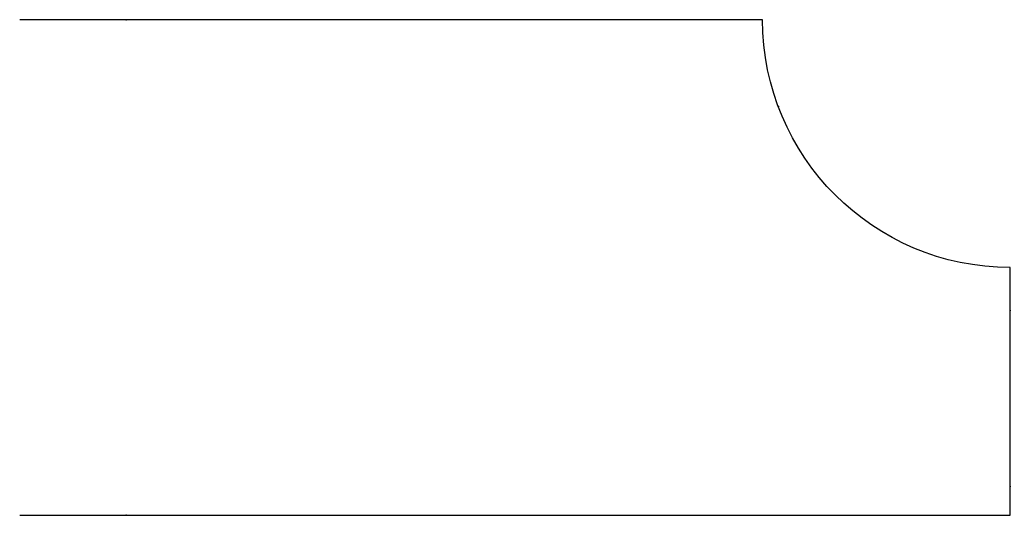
# Model space of a CAD drawing. Extents: x 0 to 100, y 0 to 50.
import ezdxf

# ---------------------------------------------------------------- set-up
doc = ezdxf.new("R2010")
doc.units = 0
doc.layers.get('0').update_dxf_attribs({"color": 250, "linetype": 'CONTINUOUS'})

msp = doc.modelspace()

# ---------------------------------------------------------------- linework, layer by layer
msp.add_lwpolyline([(0, 0), (100, 0), (100, 25, -0.41421), (75, 50), (0, 50)], format="xyb")
for p in [(10.74, 50), (76.59, 41.24), (100, 20.67), (100, 2.89), (10.74, 0)]:
    msp.add_point(p)

doc.saveas('drawing.dxf')
